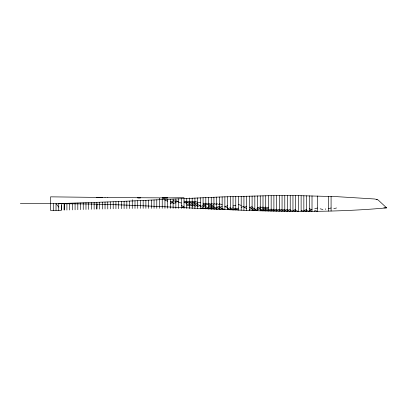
<?xml version="1.0" encoding="UTF-8"?>
<svg xmlns="http://www.w3.org/2000/svg" width="407" height="407" viewBox="0 0 407 407"><rect width="100%" height="100%" fill="white"/><g stroke="black" fill="none" stroke-linecap="round" stroke-linejoin="round"><path stroke-width="0.61" d="M61.462 203.754C169.867 203.724 278.347 217.781 386.65 207.865L378.327 200.163L377.172 199.527L374.547 198.982L336.528 196.642L298.402 195.645L268.442 195.716L222.146 196.902L115.934 201.663L64.189 203.419L64.174 210.129L64.27 203.775L63.146 203.383M96.866 202.411L96.835 209.142L96.998 204.151M273.891 209.152L271.169 210.083L273.891 211.111L273.891 195.675M249.379 209.473L252.101 208.542L249.379 207.524L252.101 206.67M276.612 209.203L273.891 210.129L276.612 211.152L276.612 195.66M257.55 208.705L254.828 209.63L257.55 210.709L257.55 195.925M257.55 209.707L260.271 208.786L257.55 207.774L260.271 206.924M279.339 209.254L276.612 210.18L279.339 211.192L279.339 195.65M230.316 207.758L227.594 208.674L230.316 209.793L230.316 196.637M262.998 208.867L260.271 209.788L262.998 210.862L262.998 195.818M271.169 209.096L268.442 210.017L271.169 211.07L271.169 195.691M282.061 209.31L279.339 210.226L282.061 211.228L282.061 195.64M238.487 208.069L233.038 209.895L230.316 208.776L233.038 207.86L238.487 210.098L238.487 196.367M284.783 209.356L282.061 210.266L284.783 211.264L284.783 195.63M295.675 209.529L292.954 210.439L295.675 211.381L295.675 195.619M287.505 209.407L284.783 210.312L287.505 211.304L287.505 195.625M203.083 208.638L205.805 207.743M205.805 208.76L208.526 207.86L205.805 206.731M208.526 208.877L211.253 207.982L208.526 206.848L211.253 206.044L208.526 205.006L211.253 204.289L208.526 203.358M211.253 208.995L213.975 208.099L211.253 206.965L213.975 206.156L211.253 205.118M216.697 209.239L219.424 208.343L216.697 207.204L219.424 206.395M290.232 209.457L287.505 210.353L290.232 211.34L290.232 195.625M200.356 208.526L203.083 207.631M224.868 196.815L224.868 209.59L222.146 208.465L219.424 209.361L219.424 196.993M306.573 209.585L303.846 210.47L306.573 211.36L306.573 195.772M260.271 207.855L262.998 207.005M265.72 207.092L262.998 207.936L265.72 208.949L262.998 209.864L265.72 210.933L265.72 195.767M268.442 207.173L265.72 208.018L268.442 209.025L265.72 209.941L268.442 211.009L268.442 195.716M227.594 205.789L224.868 206.624L227.594 207.656M241.209 207.229L243.93 206.4M246.657 206.502L243.93 207.336L246.657 208.379M222.146 206.517L219.424 207.326L222.146 208.465M203.083 206.619L205.805 205.815L203.083 204.787L205.805 204.075L203.083 203.154M200.356 206.502L203.083 205.703M181.293 207.539L184.015 206.741L181.293 205.555M314.743 208.801L317.465 208.008M197.634 206.38L200.356 205.591L197.634 204.563M194.912 206.247L197.634 205.469L194.912 204.436M186.742 205.866L189.464 205.092L186.742 204.075M189.464 205.993L192.185 205.22L189.464 204.192M192.185 206.12L194.912 205.342L192.185 204.314M328.357 208.74L331.084 207.982M233.038 205.988L235.76 205.235M333.806 208.699L336.528 207.962M205.805 204.899L208.526 204.182L205.805 203.256M173.123 203.449L175.849 202.813M170.401 203.332L173.123 202.696L170.401 201.831L173.123 201.302M197.634 202.945L200.356 202.345M175.849 202.05L178.571 201.501L175.849 200.763M184.015 197.705L162.23 197.924L167.679 197.899L107.763 197.553M105.037 197.497L50.57 196.84L50.57 210.46L61.462 210.373L61.462 203.475L64.189 203.419M61.462 203.475L20.35 203.648M383.887 207.824L386.594 207.829M162.23 197.888L164.952 197.904M105.037 197.639L107.763 197.66M96.825 197.431L102.315 197.471L96.835 197.415M60.104 203.5L61.462 203.648L58.74 203.525L58.74 210.373M164.952 200.376L167.679 201.094M173.123 200.666L175.849 201.404M320.187 208.796L322.914 209.559M184.015 201.048L186.742 201.821L184.015 202.391L186.742 203.286M186.742 201.139L189.464 201.923L186.742 202.498L189.464 203.403M376.521 199.323L377.172 199.527M189.464 201.236L192.185 202.03L189.464 202.61L192.185 203.515M192.185 201.338L194.912 202.137L192.185 202.722L194.912 203.637M194.912 201.44L197.634 202.243M309.295 208.766L312.016 209.61L309.295 210.475L312.016 211.335L312.016 195.874M178.571 202.152L181.293 203.027M306.573 210.475L309.295 211.35L309.295 195.823M301.124 210.465L303.846 211.365L303.846 195.726M295.675 210.455L298.402 211.375L298.402 195.645M194.912 202.834L197.634 203.754M211.253 203.459L213.975 204.395M213.975 203.566L216.697 204.512M219.424 203.785L222.146 204.741M216.697 203.673L219.424 204.624M238.487 204.477L241.209 205.428M290.232 210.399L292.954 211.37L292.954 195.619M252.101 207.606L254.828 208.623L252.101 209.554L254.828 210.638L254.828 195.976M213.975 207.082L216.697 208.221L213.975 209.183L213.909 197.176M58.74 207.107L56.018 203.571L56.018 210.338M61.462 209.564L61.462 205.642M331.084 196.413L331.084 211.009M328.357 196.301L328.357 211.07M325.636 208.76L325.636 209.529M317.465 195.981L317.465 211.304L314.743 210.47L314.743 211.325M301.124 195.686L301.124 211.375M260.271 195.869L260.271 210.785M252.101 196.032L252.101 210.561M249.379 196.088L249.379 210.485M246.657 196.149L246.657 210.409M243.93 196.21L243.93 210.307M241.209 196.271L241.209 210.205M235.76 196.454L235.76 209.997M233.038 196.545L233.038 209.895M227.594 196.723L227.594 209.691M222.146 196.902L222.146 209.488M216.697 197.085L216.697 209.269M211.253 197.288L211.253 209.101M208.526 197.405L208.526 209.015M205.805 197.522L205.805 208.933M203.083 197.634L203.083 208.857M200.356 197.751L200.356 208.811M197.634 197.863L197.634 208.755M194.912 197.98L194.912 208.694M192.185 198.092L192.185 208.633M189.464 197.944L189.464 208.572M186.742 198.316L186.742 208.516M184.015 198.443L184.015 208.481M181.293 198.677L181.293 208.43M178.571 198.804L178.571 208.409M175.849 198.931L175.849 208.394M173.123 199.059L173.123 208.369M170.401 199.186L170.401 208.338M167.679 199.308L167.679 208.313M164.952 199.435L164.952 208.298M162.23 199.557L162.23 208.303M159.508 198.265L159.508 198.555M159.508 198.845L159.508 199.262M159.508 199.674L159.508 208.313M156.781 199.806L156.781 208.323M154.06 199.939L154.06 208.338M151.338 200.071L151.338 208.353M148.611 200.203L148.611 208.359M145.889 200.33L145.889 208.369M143.167 200.458L143.167 208.384M140.44 200.58L140.44 208.394M137.719 200.702L137.719 208.42M134.997 200.824L134.997 208.46M132.27 199.735L132.27 200.341M132.27 200.941L132.27 208.501M129.548 201.063L129.548 208.547M126.826 201.19L126.826 208.588M124.104 201.312L124.104 208.633M121.378 201.434L121.378 208.674M118.656 201.551L118.656 208.72M115.934 201.663L115.934 208.766M113.207 201.775L113.207 208.811M110.485 201.887L110.485 208.862M107.763 201.994L107.763 208.913M105.037 202.096L105.037 208.964M102.315 202.203L102.315 209.015M99.593 202.31L99.593 209.071M94.144 202.508L94.144 209.223M91.422 202.671L91.422 209.32M88.695 202.757L88.695 209.402M85.974 202.844L85.974 209.483M83.252 202.93L83.252 209.569M80.525 203.007L80.525 209.651M77.803 203.083L77.803 209.732M75.081 203.159L75.081 209.814M72.354 203.23L72.354 209.895M69.633 203.297L69.633 209.976M66.911 203.363L66.911 210.053M53.292 203.612L53.292 210.399M140.44 197.858L137.719 197.843L140.44 197.858"/></g></svg>
